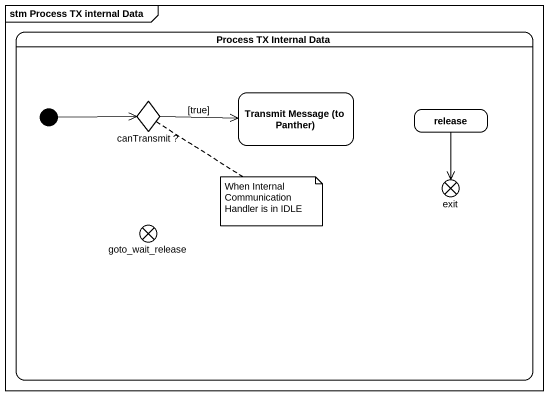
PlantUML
@startuml
mainframe stm Process TX internal Data
hide empty description
state "Process TX Internal Data" as Process_TX_Internal_Data {
  state "canTransmit ?" as canTransmit <<choice>>
  state "Transmit Message (to Panther)" as Transmit_Message_to_Panther
  state release
  state exit <<exitPoint>>
  state goto_wait_release <<exitPoint>>
  [*] -right-> canTransmit
}
canTransmit -right-> Transmit_Message_to_Panther : [true]
release --> exit
note bottom of canTransmit : When Internal Communication Handler is in IDLE
@enduml
